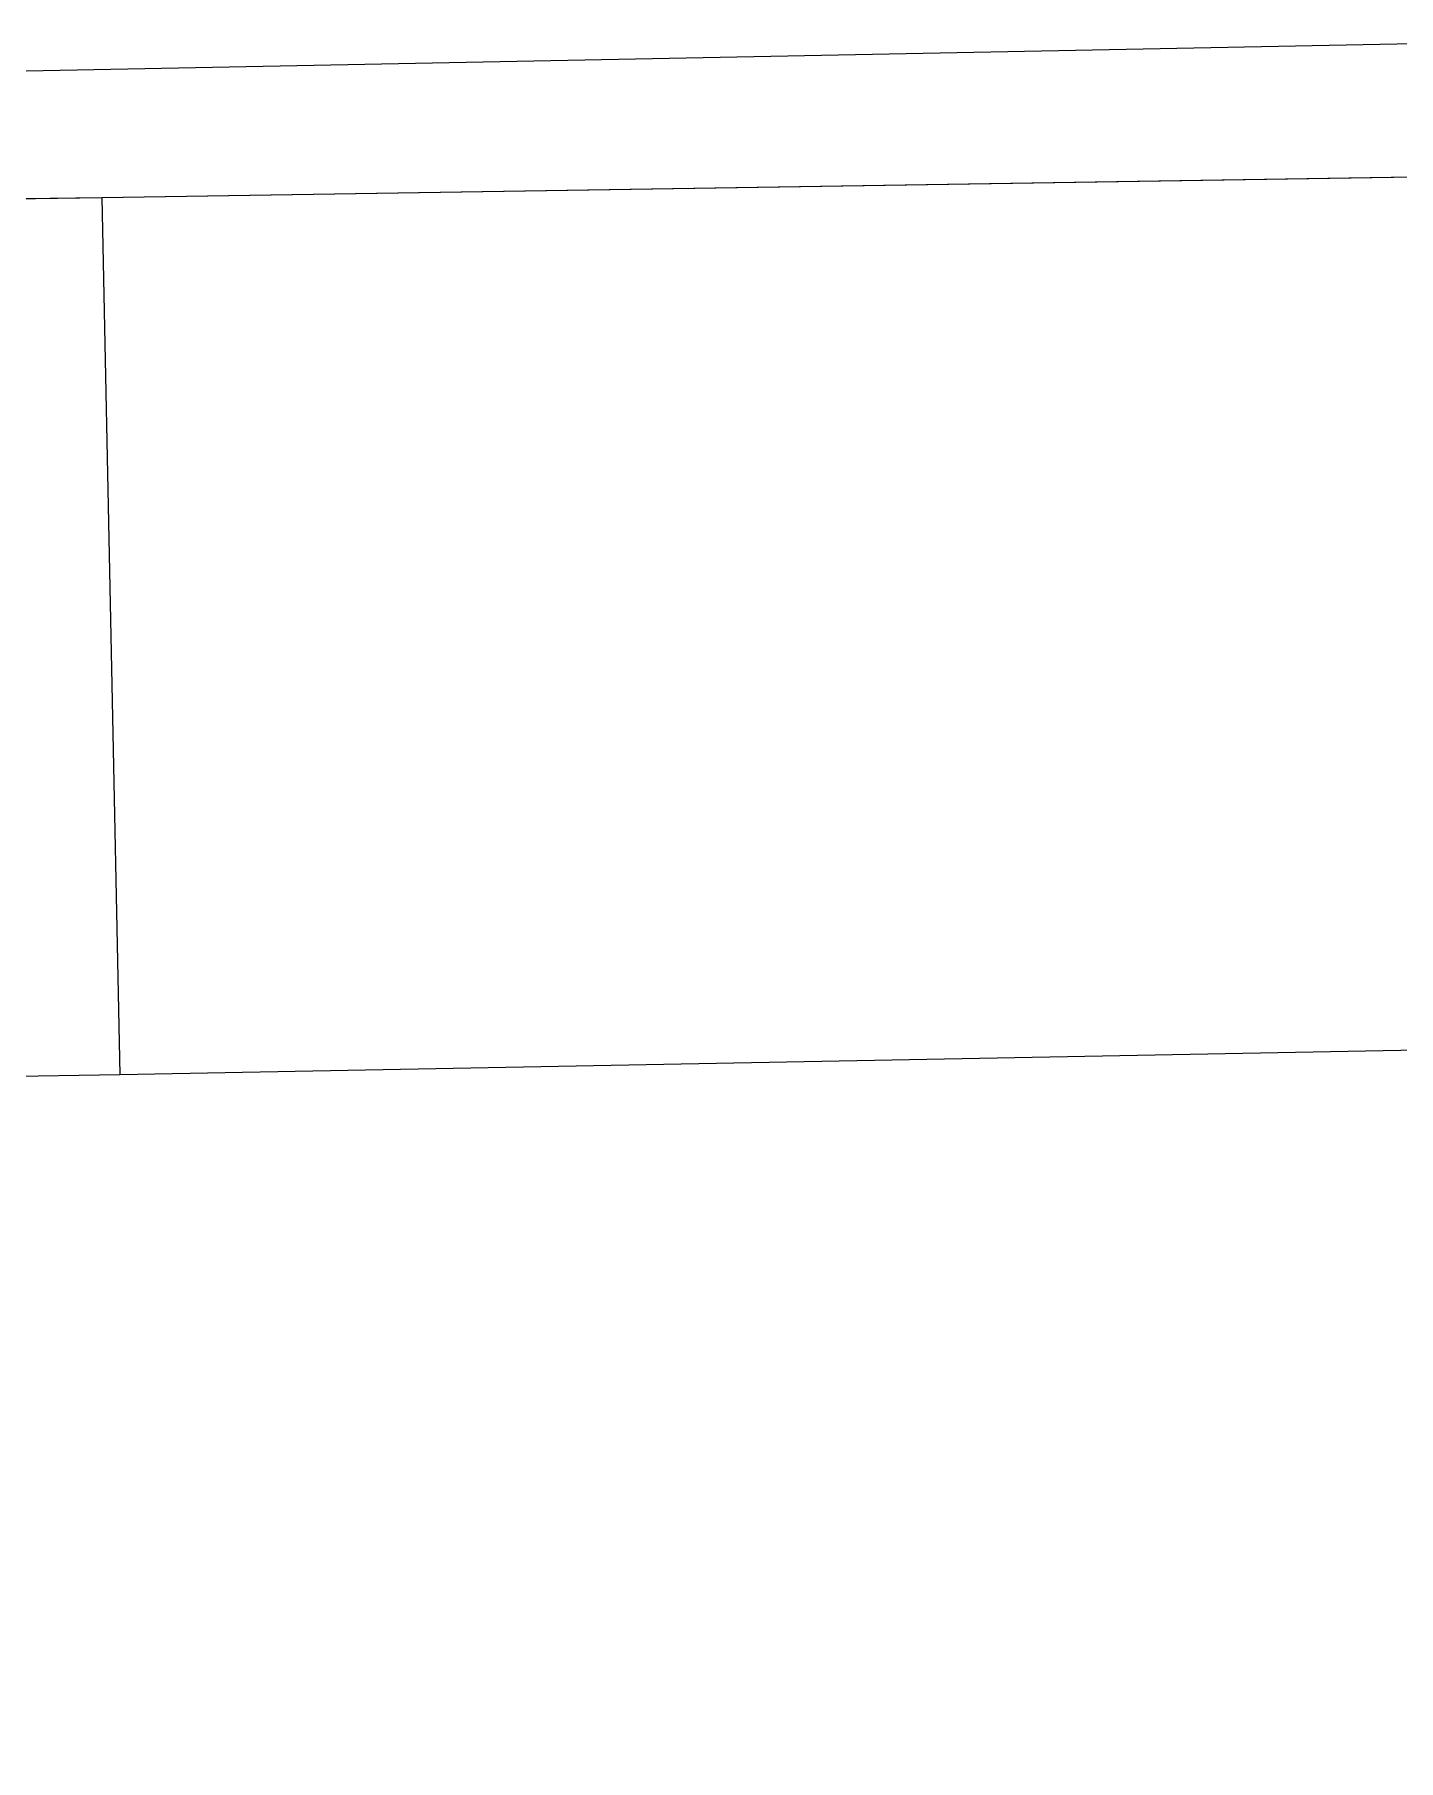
# Model space of a CAD drawing. Header units: metres. Extents: x 668617 to 675126, y 2286318 to 2293677.
# Drawn here: x 669866.83 to 669890.67, y 2287294.78 to 2287324.94 of the extents above; entities that cross this region are included whole.
import ezdxf

# ---------------------------------------------------------------- set-up
doc = ezdxf.new("R2010")
doc.units = ezdxf.units.M
doc.header["$MEASUREMENT"] = 0
for name, color, linetype in [('DMTG-PB-BANQUETAS', 251, 'Continuous'), ('DMTG-PB-LOTIFICACION', 253, 'Continuous'), ('DMTG-PB-MANZANAS', 251, 'Continuous')]:
    doc.layers.add(name, color=color, linetype=linetype)

msp = doc.modelspace()

# ---------------------------------------------------------------- linework, layer by layer
at = {"layer": 'DMTG-PB-BANQUETAS'}
msp.add_lwpolyline([(669903.80057, 2287237.27237), (669901.61619, 2287322.0388), (669901.61268, 2287322.51284), (669901.52613, 2287322.97949), (669901.3594, 2287323.42374), (669901.1164, 2287323.83154), (669900.80604, 2287324.18984), (669900.43723, 2287324.48757), (669900.02091, 2287324.71665), (669899.57202, 2287324.86897), (669899.10253, 2287324.93943), (669898.62841, 2287324.92593), (669817.57543, 2287323.33015), (669817.12799, 2287323.27245), (669816.69995, 2287323.13261), (669816.30632, 2287322.91351), (669815.96117, 2287322.62405), (669815.67559, 2287322.27515), (669815.46266, 2287321.87871), (669815.32648, 2287321.4487), (669815.27517, 2287321.00107), (669817.28222, 2287234.02088)], dxfattribs=at)
at = {"layer": 'DMTG-PB-LOTIFICACION'}
for p, q in [((669868.00255, 2287322.09347), (669897.56102, 2287322.55909)), ((669850.62341, 2287321.82961), (669868.00255, 2287322.09347)), ((669868.00255, 2287322.09347), (669868.31817, 2287306.76412)), ((669898.1662, 2287307.33097), (669868.31817, 2287306.76412)), ((669868.31817, 2287306.76412), (669851.1092, 2287306.46098))]:
    msp.add_line(p, q, dxfattribs=at)
at = {"layer": 'DMTG-PB-MANZANAS'}
msp.add_lwpolyline([(669897.56102, 2287322.55909), (669898.1662, 2287307.33097), (669898.72535, 2287293.51272), (669899.92572, 2287263.05644), (669900.92438, 2287237.66954), (669853.19905, 2287236.40669), (669820.22145, 2287235.72653), (669819.88067, 2287247.11503), (669819.59131, 2287256.7848), (669819.23128, 2287268.4738), (669818.99849, 2287276.31319), (669818.76391, 2287284.21253), (669818.4029, 2287296.13154), (669817.64526, 2287321.27946), (669830.77454, 2287321.49526), (669839.21413, 2287321.62112), (669850.62341, 2287321.82961), (669868.00255, 2287322.09347)], close=True, dxfattribs=at)

doc.saveas('drawing.dxf')
